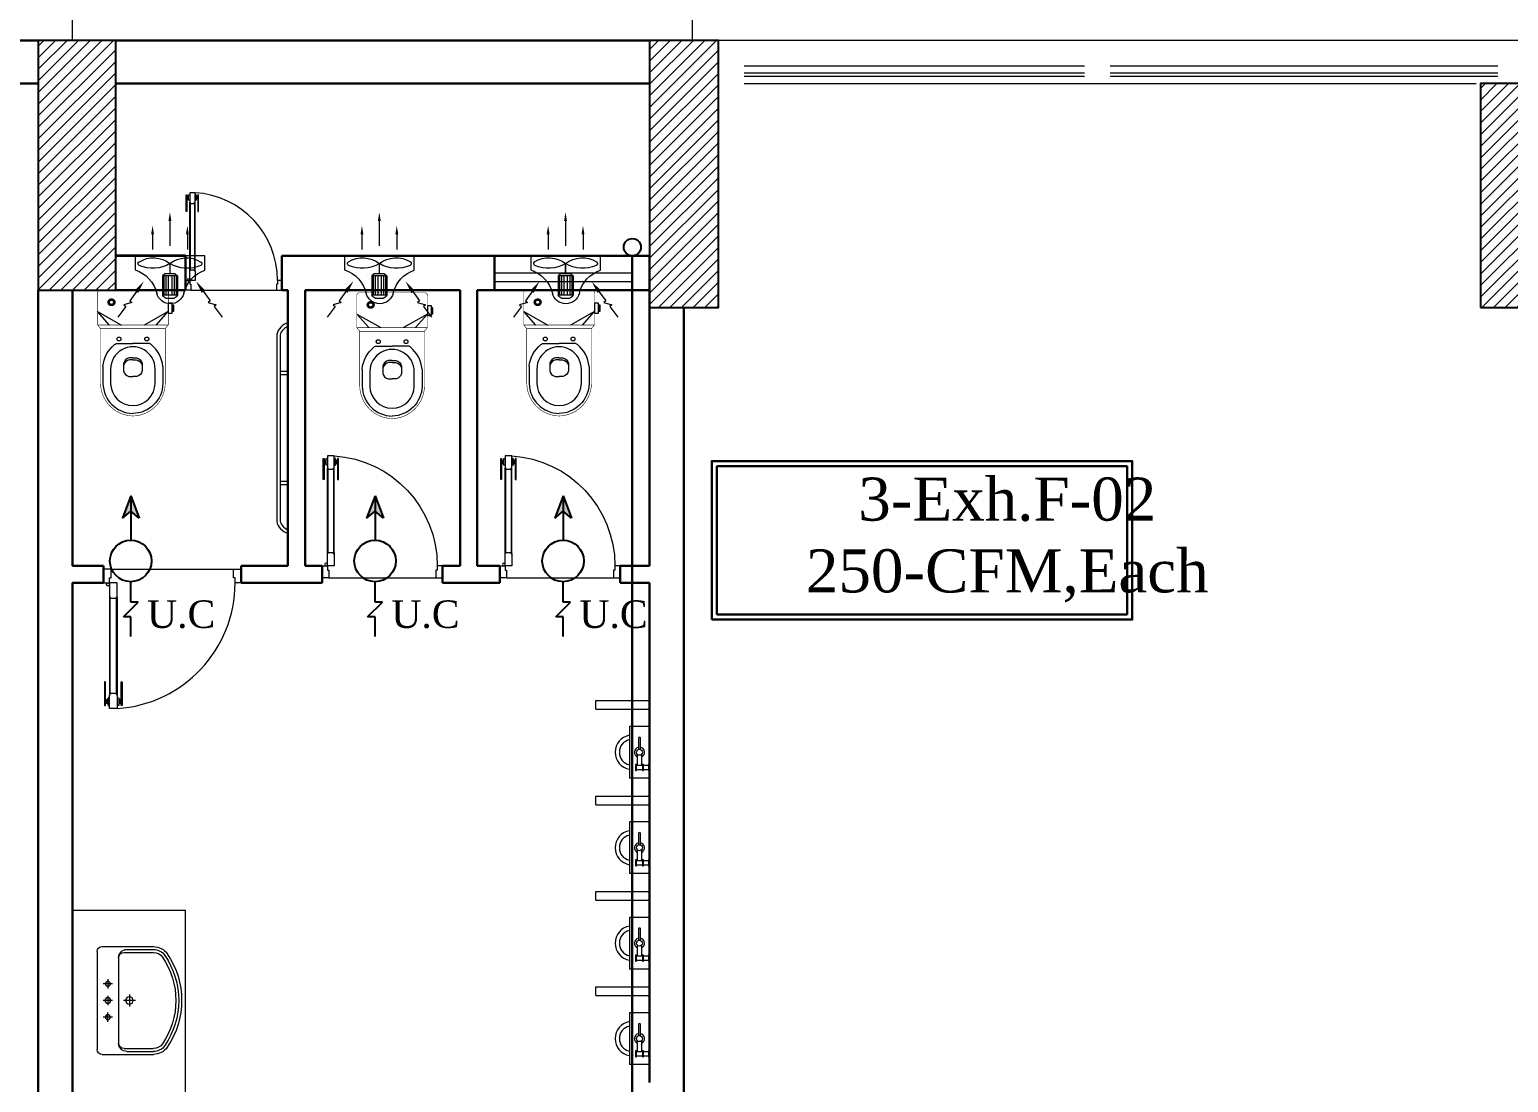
# Model space of a CAD drawing. Extents: x 847 to 949, y 444 to 823.
# Drawn here: x 871 to 879.59, y 809.98 to 816.1 of the extents above; entities that cross this region are included whole.
import ezdxf

# ---------------------------------------------------------------- set-up
doc = ezdxf.new("R2010")
doc.units = 0
doc.header["$MEASUREMENT"] = 0
doc.linetypes.add('CENTERX2', pattern=[4, 2.5, -0.5, 0.5, -0.5])
doc.linetypes.add('DASHED2', pattern=[0.375, 0.25, -0.125])
for name, color, linetype, lineweight in [('09_AC-F.DAMPER', 2, 'CONTINUOUS', 35), ('AC-TEXT', 15, 'CONTINUOUS', 30), ('AC.REF(S). PIPING', 3, 'CONTINUOUS', 30), ('axis', 1, 'CENTERX2', 5), ('Column', 6, 'CONTINUOUS', 25), ('DOOR', 30, 'CONTINUOUS', 9), ('Elevation', 150, 'CONTINUOUS', 18), ('Furn', 183, 'CONTINUOUS', 9), ('hatch', 252, 'CONTINUOUS', 9), ('HVAC SAD', 3, 'CONTINUOUS', 20), ('LIGHT 2', 3, 'CONTINUOUS', 9), ('Wall', 5, 'CONTINUOUS', 30), ('WINDOW', 4, 'CONTINUOUS', 5)]:
    doc.layers.add(name, color=color, linetype=linetype, lineweight=lineweight)
doc.layers.add('A.C.VOLUM DAMPER', color=2, linetype='CONTINUOUS')
doc.layers.add('FRF PIPES', color=3, linetype='CONTINUOUS')
doc.styles.add('AC', font='romans.shx', dxfattribs={"height": 0.2})
pattern_1 = [(45, (1093.610115, 478.66157), (-0.0336759605, 0.0336759605), [])]

# ---------------------------------------------------------------- blocks, each defined once
blk = doc.blocks.new('gfhh')
at = {"layer": 'Furn'}
for p, q in [((-7.3499, -128.8201), (-7.6484, -128.8426)), ((-7.6396, -128.959), (-7.6484, -128.8426)), ((-7.5659, -128.8715), (-7.6009, -128.8741)), ((-7.6009, -128.8741), (-7.6004, -128.88)), ((-7.6004, -128.88), (-7.5655, -128.8773)), ((-7.5946, -128.8795), (-7.592, -128.9145)), ((-7.5687, -128.9127), (-7.5713, -128.8778)), ((-7.5709, -128.8836), (-7.5082, -128.8789)), ((-7.5655, -128.8773), (-7.5659, -128.8715)), ((-7.4132, -128.8776), (-7.4784, -128.8825)), ((-7.4775, -128.8941), (-7.4123, -128.8892)), ((-7.3405, -128.9363), (-7.3493, -128.8199)), ((-7.6396, -128.959), (-7.3405, -128.9363)), ((-7.554, -128.9526), (-7.6005, -128.9561)), ((-7.5628, -128.9123), (-7.5978, -128.9149)), ((-7.5978, -128.9149), (-7.5973, -128.9207)), ((-7.5973, -128.9207), (-7.5624, -128.9181)), ((-7.5602, -128.9472), (-7.5952, -128.9498)), ((-7.5915, -128.9203), (-7.5893, -128.9494)), ((-7.5063, -128.9021), (-7.5691, -128.9069)), ((-7.566, -128.9476), (-7.5682, -128.9185)), ((-7.5624, -128.9181), (-7.5628, -128.9123))]:
    blk.add_line(p, q, dxfattribs=at)
blk.add_circle((-7.4943, -128.8895), 0.0175, dxfattribs=at)
for centre, radius, start, end in [((-7.4974, -128.8479), 0.1001, 14.03882, 174.74712), ((-7.4974, -128.8479), 0.0751, 17.14602, 171.50722), ((-7.4943, -128.8895), 0.0292, 16.18252, 160.89252), ((-7.4943, -128.8895), 0.0292, 207.15669, 352.88322), ((-7.4128, -128.8834), 0.00584, 274.30622, 94.30622), ((-7.5944, -128.9559), 0.0061, 96.71462, 181.89782), ((-7.56, -128.9533), 0.0061, 6.71462, 91.89782)]:
    blk.add_arc(centre, radius, start, end, dxfattribs=at)
blk = doc.blocks.new('LAV15')
at = {"layer": 'Furn'}
for p, q in [((-0.0438, 0.3934), (-0.0438, 0.0827)), ((-0.0138, 0.4234), (0.5763, 0.4234)), ((0.1523, 0.3584), (0.2094, 0.3584)), ((0.1812, 0.33), (0.1812, 0.3866)), ((0.2523, 0.3584), (0.3094, 0.3584)), ((0.2812, 0.33), (0.2812, 0.3866)), ((0.4102, 0.3584), (0.3531, 0.3584)), ((0.3812, 0.33), (0.3812, 0.3866)), ((0.6063, 0.3934), (0.6063, 0.0827)), ((0.0237, 0.2934), (0.5387, 0.2934)), ((-0.0263, 0.2434), (-0.0263, 0.0827)), ((-0.0088, 0.2609), (-0.0088, 0.0827)), ((0.2442, 0.2284), (0.3172, 0.2284)), ((0.2812, 0.1921), (0.2812, 0.2645)), ((0.5712, 0.2609), (0.5712, 0.0827)), ((0.5888, 0.2434), (0.5888, 0.0827))]:
    blk.add_line(p, q, dxfattribs=at)
for centre, radius in [((0.1812, 0.3584), 0.0151), ((0.2812, 0.3584), 0.0176), ((0.3812, 0.3584), 0.0151), ((0.2812, 0.2284), 0.0225)]:
    blk.add_circle(centre, radius, dxfattribs=at)
for centre, radius, start, end in [((-0.0138, 0.3934), 0.03, 90, 180), ((0.5763, 0.3934), 0.03, 0, 90), ((0.0237, 0.2434), 0.05, 90, 180), ((0.0237, 0.2609), 0.0325, 90, 180), ((0.5387, 0.2434), 0.05, 0, 90), ((0.5387, 0.2609), 0.0325, 0, 90), ((0.0562, 0.0827), 0.1, 180, 235.77113), ((0.0562, 0.0827), 0.0825, 180, 235.77113), ((0.0562, 0.0827), 0.065, 180, 235.77113), ((0.2812, 0.4134), 0.5, 235.77113, 304.22887), ((0.2812, 0.4134), 0.4825, 235.77113, 304.22887), ((0.2812, 0.4134), 0.465, 235.77113, 304.22887), ((0.5062, 0.0827), 0.065, 304.22887, 0), ((0.5062, 0.0827), 0.0825, 304.22887, 0), ((0.5062, 0.0827), 0.1, 304.22887, 0)]:
    blk.add_arc(centre, radius, start, end, dxfattribs=at)
blk = doc.blocks.new('A$C5C187BFD')
at = {"layer": 'Furn'}
for points in [[(0.0335, 0.1794), (0.0584, 0.1794), (0.0584, 0.1897), (0.0335, 0.1897)], [(0.0384, 0.1897), (0.0541, 0.1897), (0.0541, 0.1934), (0.0384, 0.1934)]]:
    blk.add_lwpolyline(points, close=True, dxfattribs=at)
at = {"layer": 'Furn', "const_width": 0.0014}
for points in [[(0.0978, 0.09), (0.0978, 0.1719), (0.0887, 0.1794), (0.0074, 0.1794, 0.463455), (0.0007, 0.1715), (0.0007, 0.09)], [(0.0978, 0.1719), (0.2367, 0.1719, -0.40227), (0.3187, 0.09)], [(0.0978, 0.09), (0.0978, 0.0082), (0.0887, 0.0007), (0.0074, 0.0007, -0.463455), (0.0007, 0.0086), (0.0007, 0.09)], [(0.0978, 0.0082), (0.2367, 0.0082, 0.40227), (0.3187, 0.09)]]:
    blk.add_lwpolyline(points, format="xyb", dxfattribs=at)
at = {"layer": 'Furn'}
for points in [[(0.0887, 0.1491), (0.0547, 0.1794), (0.0887, 0.1188)], [(0.1962, 0.1139), (0.1962, 0.114)], [(0.0887, 0.031), (0.0547, 0.0007), (0.0887, 0.0613)], [(0.1962, 0.0662), (0.1962, 0.0661)]]:
    blk.add_lwpolyline(points, dxfattribs=at)
at = {"layer": 'Furn', "const_width": 0.0014}
for points in [[(0.0887, 0.1794), (0.0887, 0.09)], [(0.0887, 0.0007), (0.0887, 0.09)]]:
    blk.add_lwpolyline(points, dxfattribs=at)
at = {"layer": 'Furn'}
for points in [[(0.1933, 0.1658, 0.198896), (0.1382, 0.1363, 0.197766), (0.1352, 0.1272), (0.1352, 0.09)], [(0.1933, 0.1658), (0.2366, 0.1658, -0.402045), (0.3125, 0.0899)], [(0.1717, 0.09), (0.1717, 0.0991, -0.300542), (0.1858, 0.1136), (0.2044, 0.1136, -0.297055), (0.2185, 0.1002), (0.2185, 0.09)], [(0.1769, 0.09), (0.1769, 0.0987, -0.279178), (0.1895, 0.1136, -1.386683)], [(0.1933, 0.0143, -0.198896), (0.1382, 0.0438, -0.197766), (0.1352, 0.0529), (0.1352, 0.09)], [(0.1717, 0.09), (0.1717, 0.081, 0.300542), (0.1858, 0.0665), (0.2044, 0.0665, 0.297055), (0.2185, 0.0798), (0.2185, 0.09)], [(0.1769, 0.09), (0.1769, 0.0813, 0.279178), (0.1895, 0.0665, 1.386683)], [(0.1933, 0.0143), (0.2366, 0.0143, 0.402045), (0.3125, 0.0902)]]:
    blk.add_lwpolyline(points, format="xyb", dxfattribs=at)
blk.add_lwpolyline([(0.2, 0.0338), (0.2362, 0.0338, 1), (0.2362, 0.1462), (0.2, 0.1462, 1)], format="xyb", close=True, dxfattribs=at)
at = {"layer": 'Furn', "linetype": 'DASHED2'}
for centre, radius in [((0.1241, 0.1251), 0.00494), ((0.0312, 0.0358), 0.00853), ((0.0312, 0.0358), 0.00538), ((0.1241, 0.055), 0.00494)]:
    blk.add_circle(centre, radius, dxfattribs=at)
blk = doc.blocks.new('d5')
at = {"layer": 'DOOR', "color": 252}
for p, q in [((94.4132, -72.6216), (94.4132, -72.0617)), ((94.4171, -72.0617), (94.4171, -72.6216)), ((94.4545, -72.0617), (94.4545, -72.6216)), ((94.4584, -72.6216), (94.4584, -72.0617))]:
    blk.add_line(p, q, dxfattribs=at)
at = {"layer": 'DOOR', "color": 251}
blk.add_line((94.4491, -72.7861), (93.738, -72.7861), dxfattribs=at)
at = {"layer": 'DOOR', "color": 1}
for points in [[(94.3909, -72.1329), (94.3845, -72.1329), (94.3845, -71.995), (94.3909, -71.995)], [(94.4002, -72.0093), (94.3951, -72.0093), (94.3951, -72.0255), (94.4002, -72.0255)], [(94.4713, -72.0093), (94.4765, -72.0093), (94.4765, -72.0255), (94.4713, -72.0255)], [(94.4807, -72.1329), (94.4871, -72.1329), (94.4871, -71.995), (94.4807, -71.995)]]:
    blk.add_lwpolyline(points, close=True, dxfattribs=at)
for points in [[(94.3909, -72.0095, -1), (94.3951, -72.0095), (94.3951, -72.0095), (94.3951, -72.0252), (94.3951, -72.0252, -1), (94.3909, -72.0252), (94.3909, -72.0252)], [(94.4807, -72.0095, 1), (94.4765, -72.0095), (94.4765, -72.0095), (94.4765, -72.0252), (94.4765, -72.0252, 1), (94.4807, -72.0252), (94.4807, -72.0252)]]:
    blk.add_lwpolyline(points, format="xyb", close=True, dxfattribs=at)
for points in [[(94.4047, -72.0312), (94.4002, -72.0312), (94.4002, -72.0036), (94.4047, -72.0036)], [(94.458, -72.0395), (94.4669, -72.0395), (94.4669, -71.995), (94.458, -71.995)], [(94.4669, -72.0312), (94.4713, -72.0312), (94.4713, -72.0036), (94.4669, -72.0036)]]:
    blk.add_lwpolyline(points, dxfattribs=at)
at = {"layer": 'DOOR', "color": 5}
blk.add_lwpolyline([(94.4136, -72.0395), (94.4047, -72.0395), (94.4047, -71.995), (94.4136, -71.995)], dxfattribs=at)
for points in [[(94.4545, -72.0573), (94.4545, -72.0661), (94.4171, -72.0661), (94.4171, -72.0573), (94.4136, -72.0573), (94.4136, -71.9773), (94.4136, -71.9773), (94.458, -71.9773), (94.458, -72.0573)], [(94.4545, -72.6261), (94.4545, -72.6172), (94.4171, -72.6172), (94.4171, -72.6261), (94.4136, -72.6261), (94.4136, -72.7061), (94.4136, -72.7061), (94.458, -72.7061), (94.458, -72.6261)], [(93.6936, -72.7861), (93.6936, -72.7061), (93.7292, -72.7061), (93.7292, -72.7364), (93.7381, -72.7364), (93.738, -72.7861)], [(94.4936, -72.7861), (94.4936, -72.7061), (94.458, -72.7061), (94.458, -72.7364), (94.4491, -72.7364), (94.4491, -72.7861)]]:
    blk.add_lwpolyline(points, close=True, dxfattribs=at)
for points in [[(94.4171, -72.0657), (94.4171, -72.0657, -1), (94.4171, -72.0577)], [(94.4545, -72.0657), (94.4545, -72.0657, 1), (94.4545, -72.0577)], [(94.4171, -72.6177), (94.4171, -72.6177, 1), (94.4171, -72.6256)], [(94.4545, -72.6177), (94.4545, -72.6177, -1), (94.4545, -72.6256)]]:
    blk.add_lwpolyline(points, format="xyb", close=True, dxfattribs=at)
blk.add_circle((94.4669, -72.6972), 0.00889, dxfattribs=at)
at = {"layer": 'DOOR', "color": 252}
blk.add_arc((94.4595, -72.7061), 0.7302, 93.60232, 180, dxfattribs=at)
blk = doc.blocks.new('A$C11ED6BD5')
at = {"layer": 'axis', "color": 0, "ltscale": 0.3}
for p, q in [((-43.85, 22.2), (-43.85, 24.2638)), ((-40.25, 22.2), (-40.25, 24.2638))]:
    blk.add_line(p, q, dxfattribs=at)
blk = doc.blocks.new('A$C69CD60FB')
at = {"layer": 'HVAC SAD', "color": 1}
for p, q in [((-0.2133, 0.2917), (-0.2415, 0.3121)), ((-0.2095, 0.2969), (-0.2133, 0.2917)), ((-0.2029, 0.2762), (-0.2095, 0.2969)), ((-0.1991, 0.2814), (-0.2029, 0.2762)), ((-0.1653, 0.2569), (-0.1991, 0.2814)), ((-0.1197, 0.2676), (-0.0826, 0.2676)), ((-0.0826, 0.2676), (-0.0826, 0.0876)), ((-0.1342, 0.1968), (-0.1843, 0.1968)), ((-0.1843, 0.1968), (-0.1843, 0.1585)), ((-0.1342, 0.1935), (-0.1843, 0.1935)), ((-0.1289, 0.191), (-0.1342, 0.1968)), ((-0.1342, 0.1968), (-0.1342, 0.1585)), ((-0.1289, 0.191), (-0.1289, 0.1643)), ((-0.0191, 0.2226), (-0.0663, 0.2226)), ((-0.1933, 0.1873), (-0.1933, 0.1679)), ((-0.1342, 0.1885), (-0.1843, 0.1885)), ((-0.1342, 0.182), (-0.1843, 0.182)), ((-0.1342, 0.1733), (-0.1843, 0.1733)), ((-0.1342, 0.1667), (-0.1843, 0.1667)), ((-0.1342, 0.1618), (-0.1843, 0.1618)), ((-0.1342, 0.1585), (-0.1843, 0.1585)), ((-0.1289, 0.1643), (-0.1342, 0.1585)), ((0.0158, 0.1775), (-0.0573, 0.1775)), ((-0.0191, 0.1326), (-0.0663, 0.1326)), ((-0.2029, 0.0791), (-0.2095, 0.0584)), ((-0.1991, 0.0738), (-0.2029, 0.0791)), ((-0.1653, 0.0983), (-0.1991, 0.0738)), ((-0.0826, 0.0876), (-0.1192, 0.0876)), ((-0.2133, 0.0636), (-0.2415, 0.0432)), ((-0.2095, 0.0584), (-0.2133, 0.0636))]:
    blk.add_line(p, q, dxfattribs=at)
at = {"layer": 'HVAC SAD', "color": 1, "const_width": 0.00386}
blk.add_lwpolyline([(-0.1289, 0.1776), (-0.1029, 0.1776)], dxfattribs=at)
at = {"layer": 'HVAC SAD', "color": 1}
for centre, radius, start, end in [((-0.1989, 0.2944), 0.0835, 283.604, 341.287), ((-0.0275, 0.2221), 0.0875, 156.5213, 210.5244), ((-0.103, 0.2548), 0.00514, 32.6103, 156.5213), ((-0.1567, 0.2205), 0.0688, 321.4215, 32.6103), ((-0.1708, 0.1784), 0.0358, 103.604, 256.396), ((-0.1738, 0.1776), 0.0218, 118.7619, 153.625), ((-0.1738, 0.1776), 0.0218, 206.375, 241.2381), ((-0.0275, 0.1332), 0.0875, 149.4756, 203.4787), ((-0.1567, 0.1347), 0.0688, 327.3897, 38.5785), ((-0.1989, 0.0624), 0.0835, 17.5611, 76.396), ((-0.103, 0.1004), 0.00514, 203.4787, 327.3897)]:
    blk.add_arc(centre, radius, start, end, dxfattribs=at)
for points in [[(-0.1721, 0.2685), (-0.1784, 0.2598), (-0.149, 0.2451)], [(-0.0277, 0.2264), (-0.0277, 0.2188), (-0.005, 0.2226)], [(0.0072, 0.1812), (0.0072, 0.1737), (0.0299, 0.1775)], [(-0.0277, 0.1288), (-0.0277, 0.1364), (-0.005, 0.1326)], [(-0.1721, 0.0868), (-0.1784, 0.0955), (-0.149, 0.1101)]]:
    blk.add_solid(points, dxfattribs=at)
blk = doc.blocks.new('LOUVER')
at = {"layer": 'A.C.VOLUM DAMPER', "color": 2}
for p, q in [((0, 0), (0, -0.137)), ((0.052, -0.137), (-0.052, -0.24)), ((0, -0.137), (0.052, -0.137)), ((-0.052, -0.24), (0, -0.24)), ((0, -0.24), (0, -0.385)), ((0, -0.969), (0, -0.677)), ((-0.059, -0.833), (0, -0.882)), ((0, -0.989), (-0.059, -0.833)), ((0, -0.989), (0.059, -0.833)), ((0.059, -0.833), (0, -0.882))]:
    blk.add_line(p, q, dxfattribs=at)
blk.add_circle((0, -0.531), 0.146, dxfattribs=at)
for points in [[(-0.059, -0.833), (0, -0.989), (0, -0.882)], [(0.059, -0.833), (0, -0.989), (0, -0.882)]]:
    blk.add_solid(points, dxfattribs=at)

msp = doc.modelspace()

# ---------------------------------------------------------------- hatches: boundary and pattern name
at = {"layer": 'hatch'}
h = msp.add_hatch(dxfattribs=at)
h.set_pattern_fill('ANSI31', color=252, scale=0.015, style=0)
h.set_pattern_definition(pattern_1)
h.paths.add_polyline_path([(871.053, 814.5836), (871.503, 814.5836), (871.503, 816.0336), (871.053, 816.0336)])
h = msp.add_hatch(dxfattribs=at)
h.set_pattern_fill('ANSI31', color=252, scale=0.015, style=0)
h.set_pattern_definition(pattern_1)
h.paths.add_polyline_path([(874.603, 814.4836), (875.003, 814.4836), (875.003, 816.0336), (874.603, 816.0336)])
h = msp.add_hatch(dxfattribs=at)
h.set_pattern_fill('ANSI31', color=252, scale=0.015, style=0)
h.set_pattern_definition(pattern_1)
h.paths.add_polyline_path([(879.428, 814.4836), (879.878, 814.4836), (879.878, 815.7836), (879.428, 815.7836)])

# ---------------------------------------------------------------- linework, layer by layer
at = {"layer": 'AC-TEXT', "color": 34}
for points in [[(874.9645, 812.6714), (877.406, 812.6714), (877.406, 813.5915), (874.9645, 813.5915)], [(874.9945, 812.7014), (877.376, 812.7014), (877.376, 813.5615), (874.9945, 813.5615)]]:
    msp.add_lwpolyline(points, close=True, dxfattribs=at)
at = {"layer": 'AC.REF(S). PIPING'}
msp.add_line((874.503, 814.7836), (874.503, 803.7964), dxfattribs=at)
at = {"layer": 'Column', "color": 252}
for points in [[(871.053, 814.5836), (871.503, 814.5836), (871.503, 816.0336), (871.053, 816.0336)], [(874.603, 814.4836), (875.003, 814.4836), (875.003, 816.0336), (874.603, 816.0336)], [(879.428, 814.4836), (879.878, 814.4836), (879.878, 815.7836), (879.428, 815.7836)]]:
    msp.add_lwpolyline(points, close=True, dxfattribs=at)
at = {"layer": 'DOOR', "color": 252}
for p, q in [((871.9326, 814.6987), (871.9326, 815.0907)), ((871.9354, 815.0907), (871.9354, 814.6987)), ((871.9616, 815.0907), (871.9616, 814.6987)), ((871.9643, 814.6987), (871.9643, 815.0907)), ((871.9392, 814.5836), (872.4369, 814.5836)), ((871.4763, 812.9636), (872.1874, 812.9636)), ((871.4763, 812.9636), (872.1874, 812.9636)), ((871.467, 812.7992), (871.467, 812.2393)), ((871.467, 812.7992), (871.467, 812.2393)), ((871.471, 812.2393), (871.471, 812.7992)), ((871.471, 812.2393), (871.471, 812.7992)), ((871.5083, 812.2393), (871.5083, 812.7992)), ((871.5083, 812.2393), (871.5083, 812.7992)), ((871.5123, 812.7992), (871.5123, 812.2393)), ((871.5123, 812.7992), (871.5123, 812.2393))]:
    msp.add_line(p, q, dxfattribs=at)
for points in [[(871.917, 815.0408), (871.9125, 815.0408), (871.9125, 815.1373), (871.917, 815.1373)], [(871.9236, 815.1274), (871.92, 815.1274), (871.92, 815.116), (871.9236, 815.116)], [(871.9354, 815.0938), (871.9354, 815.0876), (871.9616, 815.0876), (871.9616, 815.0938), (871.964, 815.0938), (871.964, 815.1498), (871.964, 815.1498), (871.9329, 815.1498), (871.9329, 815.0938)], [(871.9734, 815.1274), (871.977, 815.1274), (871.977, 815.116), (871.9734, 815.116)], [(871.9799, 815.0408), (871.9844, 815.0408), (871.9844, 815.1373), (871.9799, 815.1373)], [(871.9354, 814.6956), (871.9354, 814.7019), (871.9616, 814.7019), (871.9616, 814.6956), (871.964, 814.6956), (871.964, 814.6396), (871.964, 814.6396), (871.9329, 814.6396), (871.9329, 814.6956)], [(871.9081, 814.5836), (871.9081, 814.6396), (871.9329, 814.6396), (871.9329, 814.6184), (871.9392, 814.6184), (871.9392, 814.5836)], [(872.4681, 814.5836), (872.4681, 814.6396), (872.4431, 814.6396), (872.4431, 814.6184), (872.4369, 814.6184), (872.4369, 814.5836)], [(871.4319, 812.9636), (871.4319, 812.8836), (871.4674, 812.8836), (871.4674, 812.914), (871.4763, 812.914), (871.4763, 812.9636)], [(871.4319, 812.9636), (871.4319, 812.8836), (871.4674, 812.8836), (871.4674, 812.914), (871.4763, 812.914), (871.4763, 812.9636)], [(872.2319, 812.9636), (872.2319, 812.8836), (872.1962, 812.8836), (872.1962, 812.914), (872.1873, 812.914), (872.1874, 812.9636)], [(872.2319, 812.9636), (872.2319, 812.8836), (872.1962, 812.8836), (872.1962, 812.914), (872.1873, 812.914), (872.1874, 812.9636)], [(871.471, 812.8036), (871.471, 812.7948), (871.5083, 812.7948), (871.5083, 812.8036), (871.5119, 812.8036), (871.5119, 812.8836), (871.5119, 812.8836), (871.4674, 812.8836), (871.4674, 812.8036)], [(871.471, 812.8036), (871.471, 812.7948), (871.5083, 812.7948), (871.5083, 812.8036), (871.5119, 812.8036), (871.5119, 812.8836), (871.5119, 812.8836), (871.4674, 812.8836), (871.4674, 812.8036)], [(871.4447, 812.3105), (871.4383, 812.3105), (871.4383, 812.1726), (871.4447, 812.1726)], [(871.4447, 812.3105), (871.4383, 812.3105), (871.4383, 812.1726), (871.4447, 812.1726)], [(871.5346, 812.3105), (871.541, 812.3105), (871.541, 812.1726), (871.5346, 812.1726)], [(871.5346, 812.3105), (871.541, 812.3105), (871.541, 812.1726), (871.5346, 812.1726)], [(871.471, 812.2348), (871.471, 812.2437), (871.5083, 812.2437), (871.5083, 812.2348), (871.5119, 812.2348), (871.5119, 812.1548), (871.5119, 812.1548), (871.4674, 812.1548), (871.4674, 812.2348)], [(871.471, 812.2348), (871.471, 812.2437), (871.5083, 812.2437), (871.5083, 812.2348), (871.5119, 812.2348), (871.5119, 812.1548), (871.5119, 812.1548), (871.4674, 812.1548), (871.4674, 812.2348)], [(871.4541, 812.1869), (871.4489, 812.1869), (871.4489, 812.203), (871.4541, 812.203)], [(871.4541, 812.1869), (871.4489, 812.1869), (871.4489, 812.203), (871.4541, 812.203)], [(871.5252, 812.1869), (871.5303, 812.1869), (871.5303, 812.203), (871.5252, 812.203)], [(871.5252, 812.1869), (871.5303, 812.1869), (871.5303, 812.203), (871.5252, 812.203)]]:
    msp.add_lwpolyline(points, close=True, dxfattribs=at)
for points in [[(871.917, 815.1272, -1), (871.92, 815.1272), (871.92, 815.1272), (871.92, 815.1162), (871.92, 815.1162, -1), (871.917, 815.1162), (871.917, 815.1162)], [(871.9799, 815.1272, 1), (871.977, 815.1272), (871.977, 815.1272), (871.977, 815.1162), (871.977, 815.1162, 1), (871.9799, 815.1162), (871.9799, 815.1162)], [(871.9354, 815.0879), (871.9354, 815.0879, -1), (871.9354, 815.0935)], [(871.9616, 815.0879), (871.9616, 815.0879, 1), (871.9616, 815.0935)], [(871.9354, 814.7015), (871.9354, 814.7015, 1), (871.9354, 814.696)], [(871.9616, 814.7015), (871.9616, 814.7015, -1), (871.9616, 814.696)], [(871.471, 812.7952), (871.471, 812.7952, -1), (871.471, 812.8032)], [(871.471, 812.7952), (871.471, 812.7952, -1), (871.471, 812.8032)], [(871.5083, 812.7952), (871.5083, 812.7952, 1), (871.5083, 812.8032)], [(871.5083, 812.7952), (871.5083, 812.7952, 1), (871.5083, 812.8032)], [(871.471, 812.2433), (871.471, 812.2433, 1), (871.471, 812.2353)], [(871.471, 812.2433), (871.471, 812.2433, 1), (871.471, 812.2353)], [(871.5083, 812.2433), (871.5083, 812.2433, -1), (871.5083, 812.2353)], [(871.5083, 812.2433), (871.5083, 812.2433, -1), (871.5083, 812.2353)], [(871.4447, 812.1871, 1), (871.4489, 812.1871), (871.4489, 812.1871), (871.4489, 812.2028), (871.4489, 812.2028, 1), (871.4447, 812.2028), (871.4447, 812.2028)], [(871.4447, 812.1871, 1), (871.4489, 812.1871), (871.4489, 812.1871), (871.4489, 812.2028), (871.4489, 812.2028, 1), (871.4447, 812.2028), (871.4447, 812.2028)], [(871.5346, 812.1871, -1), (871.5303, 812.1871), (871.5303, 812.1871), (871.5303, 812.2028), (871.5303, 812.2028, -1), (871.5346, 812.2028), (871.5346, 812.2028)], [(871.5346, 812.1871, -1), (871.5303, 812.1871), (871.5303, 812.1871), (871.5303, 812.2028), (871.5303, 812.2028, -1), (871.5346, 812.2028), (871.5346, 812.2028)]]:
    msp.add_lwpolyline(points, format="xyb", close=True, dxfattribs=at)
for points in [[(871.9267, 815.112), (871.9236, 815.112), (871.9236, 815.1314), (871.9267, 815.1314)], [(871.9329, 815.1062), (871.9267, 815.1062), (871.9267, 815.1373), (871.9329, 815.1373)], [(871.964, 815.1062), (871.9703, 815.1062), (871.9703, 815.1373), (871.964, 815.1373)], [(871.9703, 815.112), (871.9734, 815.112), (871.9734, 815.1314), (871.9703, 815.1314)], [(871.4585, 812.2088), (871.4541, 812.2088), (871.4541, 812.1812), (871.4585, 812.1812)], [(871.4585, 812.2088), (871.4541, 812.2088), (871.4541, 812.1812), (871.4585, 812.1812)], [(871.4674, 812.2171), (871.4585, 812.2171), (871.4585, 812.1726), (871.4674, 812.1726)], [(871.4674, 812.2171), (871.4585, 812.2171), (871.4585, 812.1726), (871.4674, 812.1726)], [(871.5119, 812.2171), (871.5207, 812.2171), (871.5207, 812.1726), (871.5119, 812.1726)], [(871.5119, 812.2171), (871.5207, 812.2171), (871.5207, 812.1726), (871.5119, 812.1726)], [(871.5207, 812.2088), (871.5252, 812.2088), (871.5252, 812.1812), (871.5207, 812.1812)], [(871.5207, 812.2088), (871.5252, 812.2088), (871.5252, 812.1812), (871.5207, 812.1812)]]:
    msp.add_lwpolyline(points, dxfattribs=at)
for centre, radius in [((871.9267, 814.6459), 0.00622), ((871.4585, 812.8747), 0.00889), ((871.4585, 812.8747), 0.00889)]:
    msp.add_circle(centre, radius, dxfattribs=at)
for centre, radius, start, end in [((871.9319, 814.6396), 0.5112, 360, 86.39768), ((871.466, 812.8836), 0.7302, 273.60232, 0), ((871.466, 812.8836), 0.7302, 273.60232, 0)]:
    msp.add_arc(centre, radius, start, end, dxfattribs=at)
at = {"layer": 'Elevation', "color": 252}
for p, q in [((884.2059, 816.0336), (875.003, 816.0336)), ((873.703, 814.7836), (874.503, 814.7836))]:
    msp.add_line(p, q, dxfattribs=at)
at = {"layer": 'FRF PIPES', "color": 3}
msp.add_circle((874.503, 814.8336, -0.0047), 0.05, dxfattribs=at)
at = {"layer": 'Furn', "color": 252}
for p, q in [((872.4383, 814.3269), (872.4383, 813.2421)), ((872.4583, 814.3245), (872.4583, 813.2442)), ((872.4583, 814.1135), (872.503, 814.1135)), ((872.4583, 814.0935), (872.503, 814.0935)), ((872.4583, 813.4752), (872.503, 813.4752)), ((872.4583, 813.4552), (872.503, 813.4552))]:
    msp.add_line(p, q, dxfattribs=at)
at = {"layer": 'Furn', "color": 252, "linetype": 'Continuous'}
for p, q in [((874.2918, 812.2005), (874.603, 812.2005)), ((874.2918, 812.1505), (874.2918, 812.2005)), ((874.2918, 812.1505), (874.2918, 812.2005)), ((874.2918, 812.1505), (874.603, 812.1505)), ((874.2918, 812.1505), (874.603, 812.1505)), ((874.2918, 811.6463), (874.603, 811.6463)), ((874.2918, 811.5963), (874.2918, 811.6463)), ((874.2918, 811.5963), (874.603, 811.5963)), ((874.2918, 811.0921), (874.603, 811.0921)), ((874.2918, 811.0421), (874.2918, 811.0921)), ((874.2918, 811.0421), (874.603, 811.0421)), ((871.253, 810.9834), (871.9084, 810.9834)), ((874.2918, 810.5379), (874.603, 810.5379)), ((874.2918, 810.4879), (874.2918, 810.5379)), ((874.2918, 810.4879), (874.603, 810.4879))]:
    msp.add_line(p, q, dxfattribs=at)
msp.add_lwpolyline([(871.253, 807.8836), (871.9084, 807.8836), (871.9084, 810.9834)], dxfattribs=at)
at = {"layer": 'Furn', "color": 252}
for centre, radius, start, end in [((872.5268, 814.3061), 0.091, 105.18015, 166.75203), ((872.5268, 814.3061), 0.071, 109.61221, 164.99146), ((872.5276, 813.2596), 0.091, 191.06785, 254.34359), ((872.5276, 813.2596), 0.071, 192.53628, 249.7618)]:
    msp.add_arc(centre, radius, start, end, dxfattribs=at)
at = {"layer": 'Wall', "color": 252, "linetype": 'Continuous'}
for p, q in [((871.053, 816.0336), (870.903, 816.0336)), ((874.603, 816.0336), (871.503, 816.0336)), ((870.903, 815.7836), (871.053, 815.7836)), ((871.503, 815.7836), (874.603, 815.7836)), ((871.9081, 814.7841), (871.503, 814.7842)), ((871.503, 814.7836), (871.9081, 814.7836)), ((871.9081, 814.5836), (871.9081, 814.7841)), ((872.4681, 814.5836), (872.4681, 814.784)), ((872.4681, 814.7836), (874.603, 814.7836)), ((873.703, 814.7836), (873.703, 814.5836)), ((873.703, 814.7836), (873.703, 814.5836)), ((874.503, 814.7836), (874.503, 814.5836)), ((871.253, 812.9836), (871.253, 814.5836)), ((871.9081, 814.5836), (871.503, 814.5836)), ((872.503, 814.5836), (872.4681, 814.5836)), ((872.503, 812.9836), (872.503, 814.5836)), ((872.603, 812.9836), (872.603, 814.5836)), ((873.503, 814.5836), (872.603, 814.5836)), ((873.503, 812.9836), (873.503, 814.5836)), ((873.603, 812.9836), (873.603, 814.5836)), ((874.603, 814.5836), (873.603, 814.5836)), ((874.603, 812.9836), (874.603, 814.5836)), ((871.4319, 812.9836), (871.253, 812.9836)), ((871.4319, 812.9836), (871.4319, 812.8836)), ((871.4319, 812.9836), (871.4319, 812.8836)), ((872.503, 812.9836), (872.2319, 812.9836)), ((872.2319, 812.9836), (872.2319, 812.8836)), ((872.2319, 812.9836), (872.2319, 812.8836)), ((872.7014, 812.9836), (872.603, 812.9836)), ((872.7014, 812.9836), (872.7014, 812.8836)), ((873.503, 812.9836), (873.4014, 812.9836)), ((873.4014, 812.9836), (873.4014, 812.8836)), ((873.7329, 812.9836), (873.603, 812.9836)), ((873.7329, 812.9836), (873.7329, 812.8836)), ((874.4329, 812.9836), (874.4329, 812.8836)), ((874.4329, 812.9836), (874.603, 812.9836)), ((872.7014, 812.8836), (872.2319, 812.8836)), ((873.7329, 812.8836), (873.4014, 812.8836)), ((874.4329, 812.8836), (874.603, 812.8836)), ((874.5329, 812.8836), (874.603, 812.8836)), ((874.603, 812.7836), (874.603, 812.8836)), ((874.603, 812.7836), (874.603, 812.8836))]:
    msp.add_line(p, q, dxfattribs=at)
for points in [[(874.603, 813.1836), (874.603, 814.7836), (873.653, 814.7836)], [(871.053, 807.8836), (871.053, 814.5836)], [(874.803, 807.8836), (874.803, 814.4836)], [(871.253, 807.9836), (871.253, 812.8836), (871.4319, 812.8836)], [(874.603, 809.9836), (874.603, 812.8836)]]:
    msp.add_lwpolyline(points, dxfattribs=at)
at = {"layer": 'WINDOW', "color": 252, "linetype": 'Continuous'}
for p, q in [((877.128, 815.8836), (875.153, 815.8836)), ((877.128, 815.8436), (875.153, 815.8436)), ((877.128, 815.8236), (875.153, 815.8236)), ((879.528, 815.8836), (877.278, 815.8836)), ((879.528, 815.8436), (877.278, 815.8436)), ((879.528, 815.8236), (877.278, 815.8236)), ((875.153, 815.7836), (879.403, 815.7836))]:
    msp.add_line(p, q, dxfattribs=at)
at = {"layer": 'WINDOW', "color": 252}
for p, q in [((873.703, 814.6836), (874.503, 814.6836)), ((873.703, 814.6336), (874.503, 814.6336)), ((873.703, 814.5836), (874.503, 814.5836))]:
    msp.add_line(p, q, dxfattribs=at)

# ---------------------------------------------------------------- block references
at = {"layer": '09_AC-F.DAMPER', "xscale": 0.8249999999994628, "yscale": 0.8249999999994628, "zscale": 0.8249999999994628, "rotation": 180}
for p in [(871.5904, 812.5734), (873.0089, 812.5734), (874.1009, 812.5734)]:
    msp.add_blockref('LOUVER', p, dxfattribs=at)
at = {"layer": 'axis', "color": 252}
msp.add_blockref('A$C11ED6BD5', (915.103, 793.8336), dxfattribs=at)
at = {"layer": 'Furn', "color": 252, "xscale": 2.296550155765288, "yscale": 2.296550155765288, "zscale": 2.296550155765288, "rotation": 270.0000000000019}
for p in [(871.3962, 814.5852), (872.9014, 814.5699), (873.8712, 814.5852)]:
    msp.add_blockref('A$C5C187BFD', p, dxfattribs=at)
at = {"layer": 'Furn', "color": 252, "linetype": 'Continuous', "rotation": 85.66176587166208}
for p in [(746.5913, 829.1231), (746.5913, 828.5689), (746.5913, 828.0146), (746.5913, 827.4604)]:
    msp.add_blockref('gfhh', p, dxfattribs=at)
at = {"layer": 'Furn', "color": 252, "extrusion": (0, 0, -1), "xscale": 0.9629308734662396, "yscale": 0.9629308734662396, "zscale": -0.9629308734422743, "rotation": 269.9999999999995}
msp.add_blockref('LAV15', (-871.8026, 810.7302), dxfattribs=at)
at = {"layer": 'HVAC SAD', "color": 6, "xscale": -2.250137069053948, "yscale": 2.250137069053948, "zscale": 2.25013706904974, "rotation": 270}
for p in [(871.4186, 814.9695), (872.6345, 814.9696), (873.7158, 814.9696)]:
    msp.add_blockref('A$C69CD60FB', p, dxfattribs=at)
at = {"layer": 'LIGHT 2', "color": 252, "xscale": -0.8750000000000531, "yscale": 0.8750000000000531, "zscale": 0.8750000000000531}
for p in [(955.3833, 876.6014), (956.4148, 876.6014)]:
    msp.add_blockref('d5', p, dxfattribs=at)

# ---------------------------------------------------------------- texts
at = {"layer": 'AC-TEXT', "color": 34, "linetype": 'Continuous', "insert": (876.6804, 812.7702), "char_height": 0.25, "width": 3.292883, "attachment_point": 8, "style": 'AC'}
msp.add_mtext('\\A1;{\\fTimes New Roman|b0|i0|c0|p18;3-Exh.F-02\\P250-CFM,Each}', dxfattribs=at)
at = {"layer": 'AC-TEXT', "color": 7, "linetype": 'Continuous', "char_height": 0.16, "width": 5.758723, "attachment_point": 7, "style": 'AC'}
for insert in [(868.9947, 812.6191), (870.4131, 812.6191), (871.5051, 812.6191)]:
    msp.add_mtext('\\pi2.6905;{\\fTimes New Roman|b0|i0|c0|p18;U.C}', dxfattribs=dict(at, insert=insert))

doc.saveas('drawing.dxf')
